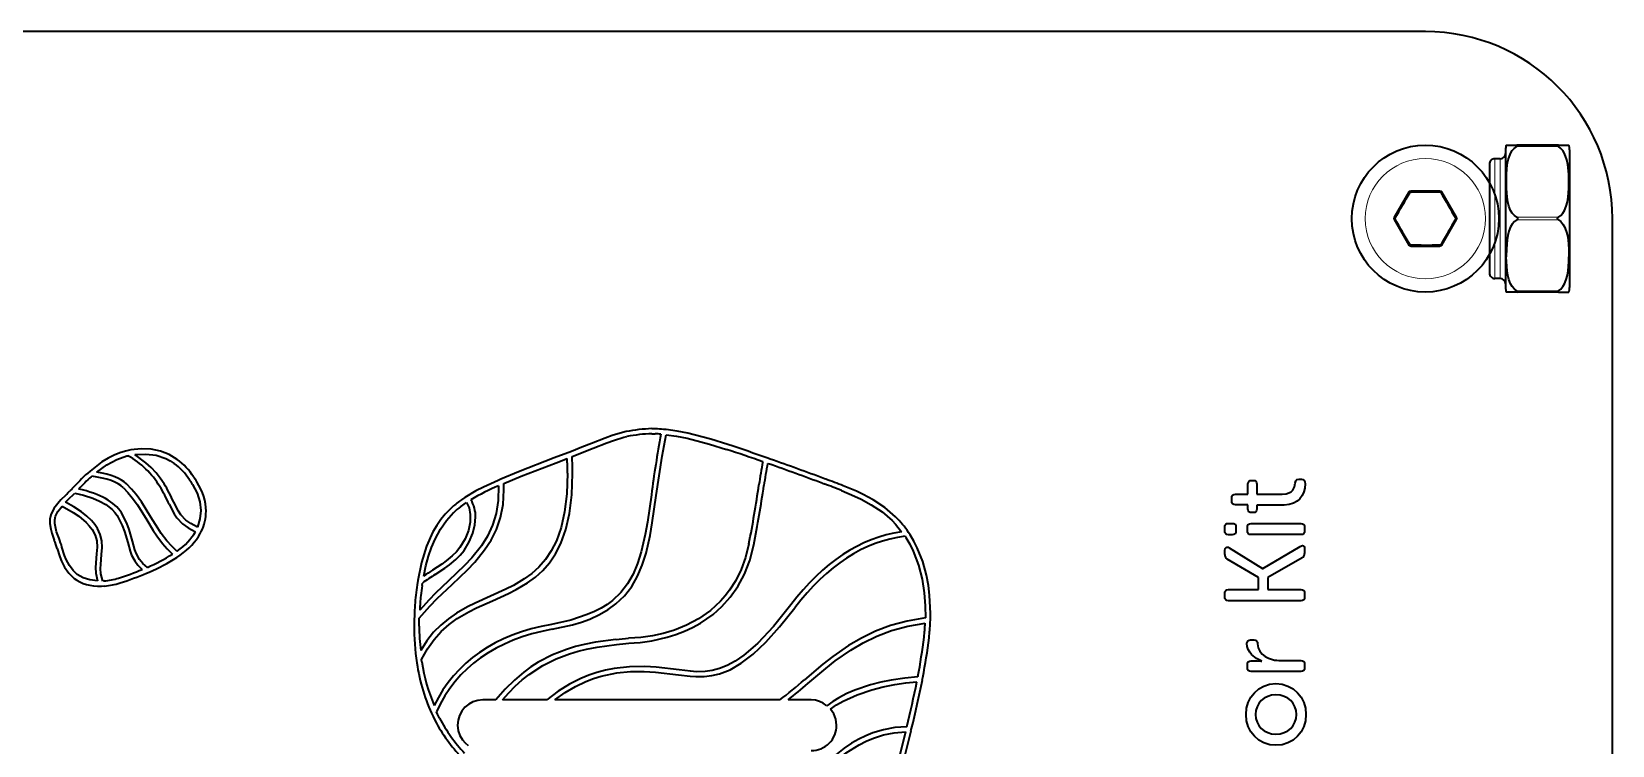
# Model space of a CAD drawing. Extents: x 327 to 941, y 153 to 765.
# Drawn here: x 570.3 to 629.5, y 428.8 to 455.5 of the extents above; entities that cross this region are included whole.
import ezdxf

# ---------------------------------------------------------------- set-up
doc = ezdxf.new("R2010")
doc.units = 0

msp = doc.modelspace()

# ---------------------------------------------------------------- linework, layer by layer
at = {"color": 7, "lineweight": 35}
for p, q in [((622.5, 455.5), (566.5, 455.5)), ((629.5, 392.5), (629.5, 448.5)), ((629.5, 392.5), (629.5, 448.5))]:
    msp.add_line(p, q, dxfattribs=at)
at = {"color": 7, "lineweight": 35, "ltscale": 0.097885}
for p, q in [((625.501, 451.075), (625.501, 447.16)), ((627.901, 451.075), (627.901, 447.16))]:
    msp.add_line(p, q, dxfattribs=at)
at = {"color": 7, "lineweight": 35, "ltscale": 0.009785}
for p, q in [((625.527, 451.25), (625.918, 451.25)), ((625.918, 445.75), (625.527, 445.75))]:
    msp.add_line(p, q, dxfattribs=at)
at = {"color": 7, "lineweight": 35, "ltscale": 0.039133}
for p, q in [((627.484, 451.25), (625.918, 451.25)), ((627.484, 445.75), (625.918, 445.75))]:
    msp.add_line(p, q, dxfattribs=at)
at = {"color": 7, "lineweight": 13, "ltscale": 0.039133}
for p, q in [((627.484, 451.2), (625.918, 451.2)), ((627.484, 448.55), (625.918, 448.55)), ((627.484, 448.45), (625.918, 448.45)), ((627.484, 445.8), (625.918, 445.8))]:
    msp.add_line(p, q, dxfattribs=at)
at = {"color": 7, "lineweight": 35, "ltscale": 0.009784}
for p, q in [((627.484, 451.25), (627.875, 451.25)), ((627.484, 445.75), (627.875, 445.75))]:
    msp.add_line(p, q, dxfattribs=at)
at = {"color": 7, "lineweight": 35, "ltscale": 0.026568}
msp.add_line((624.901, 450.541), (624.901, 449.479), dxfattribs=at)
at = {"color": 7, "lineweight": 13, "ltscale": 0.02917}
for p, q in [((625.101, 450.741), (625.101, 449.575)), ((625.301, 450.741), (625.301, 449.575))]:
    msp.add_line(p, q, dxfattribs=at)
at = {"color": 7, "lineweight": 35, "ltscale": 0.005}
for p, q in [((625.301, 450.741), (625.101, 450.741)), ((625.301, 446.259), (625.101, 446.259))]:
    msp.add_line(p, q, dxfattribs=at)
at = {"color": 7, "lineweight": 13, "ltscale": 0.027424}
for p, q in [((621.865, 449.5), (621.316, 448.55)), ((623.135, 447.5), (623.683, 448.45))]:
    msp.add_line(p, q, dxfattribs=at)
at = {"color": 7, "lineweight": 35, "ltscale": 0.027423}
for p, q in [((621.908, 449.475), (621.36, 448.525)), ((623.048, 449.5), (621.951, 449.5)), ((623.64, 448.525), (623.092, 449.475)), ((621.36, 448.475), (621.908, 447.525)), ((623.092, 447.525), (623.64, 448.475)), ((621.951, 447.5), (623.048, 447.5))]:
    msp.add_line(p, q, dxfattribs=at)
at = {"color": 7, "lineweight": 13, "ltscale": 0.001249}
for p, q in [((621.865, 449.5), (621.908, 449.475)), ((623.135, 449.5), (623.092, 449.475)), ((623.683, 448.55), (623.64, 448.525)), ((623.683, 448.45), (623.64, 448.475))]:
    msp.add_line(p, q, dxfattribs=at)
at = {"color": 7, "lineweight": 13, "ltscale": 0.000750764}
for p, q in [((621.969, 449.472), (621.939, 449.472)), ((623.031, 447.528), (623.061, 447.528))]:
    msp.add_line(p, q, dxfattribs=at)
at = {"color": 7, "lineweight": 13, "ltscale": 0.027423}
for p, q in [((623.048, 449.55), (621.951, 449.55)), ((623.683, 448.55), (623.135, 449.5)), ((621.951, 447.45), (623.048, 447.45))]:
    msp.add_line(p, q, dxfattribs=at)
at = {"color": 7, "lineweight": 13, "ltscale": 0.00125}
for p, q in [((621.951, 449.55), (621.951, 449.5)), ((623.048, 449.55), (623.048, 449.5)), ((621.865, 447.5), (621.908, 447.525)), ((621.951, 447.45), (621.951, 447.5)), ((623.048, 447.45), (623.048, 447.5)), ((623.135, 447.5), (623.092, 447.525))]:
    msp.add_line(p, q, dxfattribs=at)
at = {"color": 7, "lineweight": 35, "ltscale": 0.075504}
msp.add_line((624.901, 449.479), (624.901, 446.459), dxfattribs=at)
at = {"color": 7, "lineweight": 13, "ltscale": 0.0829}
for p, q in [((625.101, 449.575), (625.101, 446.259)), ((625.301, 449.575), (625.301, 446.259))]:
    msp.add_line(p, q, dxfattribs=at)
at = {"color": 7, "lineweight": 13, "ltscale": 0.001251}
for p, q in [((621.316, 448.55), (621.36, 448.525)), ((621.316, 448.45), (621.36, 448.475))]:
    msp.add_line(p, q, dxfattribs=at)
at = {"color": 7, "lineweight": 13, "ltscale": 0.027425}
msp.add_line((621.316, 448.45), (621.865, 447.5), dxfattribs=at)
at = {"color": 7, "lineweight": 35, "ltscale": 0.030886}
for p, q in [((625.501, 447.16), (625.501, 445.925)), ((627.901, 447.16), (627.901, 445.925))]:
    msp.add_line(p, q, dxfattribs=at)
at = {"color": 7, "lineweight": 35, "ltscale": 0.003326}
msp.add_line((592.583, 440.527), (592.453, 440.499), dxfattribs=at)
at = {"color": 7, "lineweight": 35, "ltscale": 0.003149}
msp.add_line((592.497, 440.317), (592.62, 440.342), dxfattribs=at)
at = {"color": 7, "lineweight": 35, "ltscale": 0.003255}
msp.add_line((593.681, 440.636), (593.551, 440.638), dxfattribs=at)
at = {"color": 7, "lineweight": 35, "ltscale": 0.002981}
msp.add_line((593.553, 440.45), (593.672, 440.447), dxfattribs=at)
at = {"color": 7, "lineweight": 35, "ltscale": 0.002339}
msp.add_line((594.085, 440.601), (593.992, 440.611), dxfattribs=at)
at = {"color": 7, "lineweight": 35, "ltscale": 0.001186}
msp.add_line((573.899, 439.81), (573.852, 439.799), dxfattribs=at)
at = {"color": 7, "lineweight": 35, "ltscale": 0.003793}
msp.add_line((574.047, 439.84), (573.899, 439.81), dxfattribs=at)
at = {"color": 7, "lineweight": 35, "ltscale": 0.001117}
msp.add_line((573.899, 439.617), (573.943, 439.627), dxfattribs=at)
at = {"color": 7, "lineweight": 35, "ltscale": 0.017185}
msp.add_line((590.539, 439.786), (589.897, 439.541), dxfattribs=at)
at = {"color": 7, "lineweight": 35, "ltscale": 0.010648}
msp.add_line((590.936, 439.941), (590.539, 439.786), dxfattribs=at)
at = {"color": 7, "lineweight": 35, "ltscale": 0.001056}
msp.add_line((590.567, 439.596), (590.606, 439.611), dxfattribs=at)
at = {"color": 7, "lineweight": 35, "ltscale": 0.010696}
msp.add_line((590.606, 439.611), (591.005, 439.766), dxfattribs=at)
at = {"color": 7, "lineweight": 35, "ltscale": 0.009515}
msp.add_line((591.289, 440.082), (590.936, 439.941), dxfattribs=at)
at = {"color": 7, "lineweight": 35, "ltscale": 0.009553}
msp.add_line((591.005, 439.766), (591.359, 439.908), dxfattribs=at)
at = {"color": 7, "lineweight": 35, "ltscale": 0.002925}
msp.add_line((572.524, 439.052), (572.437, 438.975), dxfattribs=at)
at = {"color": 7, "lineweight": 35, "ltscale": 0.011139}
msp.add_line((589.964, 439.365), (590.38, 439.524), dxfattribs=at)
at = {"color": 7, "lineweight": 35, "ltscale": 0.00090695}
msp.add_line((597.884, 439.335), (597.919, 439.323), dxfattribs=at)
at = {"color": 7, "lineweight": 35, "ltscale": 0.0023}
msp.add_line((597.981, 439.501), (597.894, 439.531), dxfattribs=at)
at = {"color": 7, "lineweight": 35, "ltscale": 0.000858895}
msp.add_line((572.562, 438.834), (572.587, 438.857), dxfattribs=at)
at = {"color": 7, "lineweight": 35, "ltscale": 0.002877}
msp.add_line((587.899, 438.746), (587.793, 438.7), dxfattribs=at)
at = {"color": 7, "lineweight": 35, "ltscale": 0.001412}
msp.add_line((599.948, 438.589), (600.001, 438.57), dxfattribs=at)
at = {"color": 7, "lineweight": 35, "ltscale": 0.001429}
msp.add_line((600.066, 438.746), (600.013, 438.766), dxfattribs=at)
at = {"color": 7, "lineweight": 35, "ltscale": 0.00931}
msp.add_line((615.86, 438.189), (615.86, 438.561), dxfattribs=at)
at = {"color": 7, "lineweight": 35, "ltscale": 0.001379}
for p, q in [((616, 438.701), (616.055, 438.701)), ((616.055, 437.495), (616, 437.495))]:
    msp.add_line(p, q, dxfattribs=at)
at = {"color": 7, "lineweight": 35, "ltscale": 0.009422}
msp.add_line((616.195, 438.566), (616.195, 438.189), dxfattribs=at)
at = {"color": 7, "lineweight": 35, "ltscale": 0.002222}
msp.add_line((617.77, 438.743), (617.859, 438.743), dxfattribs=at)
at = {"color": 7, "lineweight": 35, "ltscale": 0.002444}
msp.add_line((571.434, 437.973), (571.368, 437.901), dxfattribs=at)
at = {"color": 7, "lineweight": 35, "ltscale": 0.006409}
msp.add_line((571.616, 438.154), (571.434, 437.973), dxfattribs=at)
at = {"color": 7, "lineweight": 35, "ltscale": 0.004869}
msp.add_line((571.61, 437.881), (571.748, 438.019), dxfattribs=at)
at = {"color": 7, "lineweight": 35, "ltscale": 0.005658}
msp.add_line((571.748, 438.019), (571.908, 438.179), dxfattribs=at)
at = {"color": 7, "lineweight": 35, "ltscale": 0.002793}
msp.add_line((571.849, 438.39), (571.772, 438.309), dxfattribs=at)
at = {"color": 7, "lineweight": 35, "ltscale": 0.001503}
msp.add_line((571.908, 438.179), (571.949, 438.223), dxfattribs=at)
at = {"color": 7, "lineweight": 35, "ltscale": 0.002295}
msp.add_line((586.421, 437.976), (586.347, 437.921), dxfattribs=at)
at = {"color": 7, "lineweight": 35, "ltscale": 0.007067}
msp.add_line((586.392, 437.706), (586.617, 437.877), dxfattribs=at)
at = {"color": 7, "lineweight": 35, "ltscale": 0.000217459}
msp.add_line((586.426, 437.969), (586.421, 437.976), dxfattribs=at)
at = {"color": 7, "lineweight": 35, "ltscale": 0.003857}
msp.add_line((586.55, 438.062), (586.426, 437.969), dxfattribs=at)
at = {"color": 7, "lineweight": 35, "ltscale": 0.003075}
msp.add_line((615.251, 437.926), (615.251, 438.049), dxfattribs=at)
at = {"color": 7, "lineweight": 35, "ltscale": 0.011748}
for p, q in [((615.391, 438.189), (615.86, 438.189)), ((615.86, 437.787), (615.391, 437.787))]:
    msp.add_line(p, q, dxfattribs=at)
at = {"color": 7, "lineweight": 35, "ltscale": 0.023813}
msp.add_line((616.195, 438.189), (617.147, 438.189), dxfattribs=at)
at = {"color": 7, "lineweight": 35, "ltscale": 0.000240824}
msp.add_line((586.386, 437.714), (586.392, 437.706), dxfattribs=at)
at = {"color": 7, "lineweight": 35, "ltscale": 0.003815}
msp.add_line((615.86, 437.634), (615.86, 437.787), dxfattribs=at)
at = {"color": 7, "lineweight": 35, "ltscale": 0.003704}
msp.add_line((616.195, 437.778), (616.195, 437.63), dxfattribs=at)
at = {"color": 7, "lineweight": 35, "ltscale": 0.025407}
msp.add_line((617.211, 437.778), (616.195, 437.778), dxfattribs=at)
at = {"color": 7, "lineweight": 35, "ltscale": 0.00234}
msp.add_line((576.644, 436.708), (576.687, 436.792), dxfattribs=at)
at = {"color": 7, "lineweight": 35, "ltscale": 0.002727}
msp.add_line((603.216, 436.666), (603.154, 436.756), dxfattribs=at)
at = {"color": 7, "lineweight": 35, "ltscale": 0.0036}
for p, q in [((614.993, 436.809), (614.993, 436.953)), ((615.412, 436.953), (615.412, 436.809))]:
    msp.add_line(p, q, dxfattribs=at)
at = {"color": 7, "lineweight": 35, "ltscale": 0.003497}
for p, q in [((615.132, 437.092), (615.272, 437.092)), ((615.272, 436.669), (615.132, 436.669))]:
    msp.add_line(p, q, dxfattribs=at)
at = {"color": 7, "lineweight": 35, "ltscale": 0.003281}
for p, q in [((615.839, 436.813), (615.839, 436.944)), ((617.981, 436.944), (617.981, 436.813))]:
    msp.add_line(p, q, dxfattribs=at)
at = {"color": 7, "lineweight": 35, "ltscale": 0.046561}
for p, q in [((615.979, 437.084), (617.841, 437.084)), ((617.841, 436.673), (615.979, 436.673)), ((617.841, 431.547), (615.979, 431.547))]:
    msp.add_line(p, q, dxfattribs=at)
at = {"color": 7, "lineweight": 35, "ltscale": 0.006343}
msp.add_line((572.789, 436.2), (572.766, 435.948), dxfattribs=at)
at = {"color": 7, "lineweight": 35, "ltscale": 0.006344}
msp.add_line((572.953, 435.931), (572.976, 436.184), dxfattribs=at)
at = {"color": 7, "lineweight": 35, "ltscale": 0.000212071}
msp.add_line((575.785, 436.054), (575.778, 436.049), dxfattribs=at)
at = {"color": 7, "lineweight": 35, "ltscale": 0.001405}
msp.add_line((603.027, 436.609), (603.059, 436.563), dxfattribs=at)
at = {"color": 7, "lineweight": 35, "ltscale": 0.003919}
msp.add_line((614.993, 435.924), (614.993, 436.081), dxfattribs=at)
at = {"color": 7, "lineweight": 35, "ltscale": 0.036742}
msp.add_line((615.162, 436.178), (616.411, 435.403), dxfattribs=at)
at = {"color": 7, "lineweight": 35, "ltscale": 0.040618}
msp.add_line((616.419, 435.403), (617.816, 436.233), dxfattribs=at)
at = {"color": 7, "lineweight": 35, "ltscale": 0.004341}
msp.add_line((617.981, 436.14), (617.981, 435.966), dxfattribs=at)
at = {"color": 7, "lineweight": 35, "ltscale": 0.003586}
msp.add_line((575.775, 435.818), (575.893, 435.9), dxfattribs=at)
at = {"color": 7, "lineweight": 35, "ltscale": 3.02109e-05}
msp.add_line((575.893, 435.9), (575.894, 435.901), dxfattribs=at)
at = {"color": 7, "lineweight": 35, "ltscale": 0.033938}
msp.add_line((616.25, 435.061), (615.086, 435.759), dxfattribs=at)
at = {"color": 7, "lineweight": 35, "ltscale": 0.036841}
msp.add_line((617.884, 435.801), (616.61, 435.061), dxfattribs=at)
at = {"color": 7, "lineweight": 35, "ltscale": 0.001203}
msp.add_line((573.051, 434.937), (573.003, 434.934), dxfattribs=at)
at = {"color": 7, "lineweight": 35, "ltscale": 0.002708}
msp.add_line((574.641, 435.23), (574.741, 435.272), dxfattribs=at)
at = {"color": 7, "lineweight": 35, "ltscale": 0.004172}
msp.add_line((584.787, 434.955), (584.762, 434.79), dxfattribs=at)
at = {"color": 7, "lineweight": 35, "ltscale": 0.002439}
msp.add_line((584.948, 434.763), (584.963, 434.86), dxfattribs=at)
at = {"color": 7, "lineweight": 35, "ltscale": 0.011223}
for p, q in [((616.25, 434.612), (616.25, 435.061)), ((616.61, 435.061), (616.61, 434.612))]:
    msp.add_line(p, q, dxfattribs=at)
at = {"color": 7, "lineweight": 35, "ltscale": 0.000215149}
for p, q in [((616.411, 435.403), (616.419, 435.403)), ((616.385, 431.932), (616.385, 431.941))]:
    msp.add_line(p, q, dxfattribs=at)
at = {"color": 7, "lineweight": 35, "ltscale": 0.00289}
msp.add_line((572.949, 434.742), (573.064, 434.749), dxfattribs=at)
at = {"color": 7, "lineweight": 35, "ltscale": 0.003393}
for p, q in [((614.993, 434.336), (614.993, 434.472)), ((617.981, 434.472), (617.981, 434.336))]:
    msp.add_line(p, q, dxfattribs=at)
at = {"color": 7, "lineweight": 35, "ltscale": 0.02794}
msp.add_line((615.132, 434.612), (616.25, 434.612), dxfattribs=at)
at = {"color": 7, "lineweight": 35, "ltscale": 0.030791}
msp.add_line((616.61, 434.612), (617.841, 434.612), dxfattribs=at)
at = {"color": 7, "lineweight": 35, "ltscale": 0.006002}
msp.add_line((603.974, 433.48), (603.978, 433.72), dxfattribs=at)
at = {"color": 7, "lineweight": 35, "ltscale": 0.067731}
msp.add_line((617.841, 434.197), (615.132, 434.197), dxfattribs=at)
at = {"color": 7, "lineweight": 35, "ltscale": 0.004762}
msp.add_line((584.663, 433.658), (584.656, 433.467), dxfattribs=at)
at = {"color": 7, "lineweight": 35, "ltscale": 0.005433}
msp.add_line((584.842, 433.245), (584.844, 433.462), dxfattribs=at)
at = {"color": 7, "lineweight": 35, "ltscale": 0.001943}
msp.add_line((584.844, 433.462), (584.847, 433.54), dxfattribs=at)
at = {"color": 7, "lineweight": 35, "ltscale": 0.002317}
msp.add_line((603.971, 433.387), (603.974, 433.48), dxfattribs=at)
at = {"color": 7, "lineweight": 35, "ltscale": 0.002962}
msp.add_line((615.962, 432.732), (616.081, 432.732), dxfattribs=at)
at = {"color": 7, "lineweight": 35, "ltscale": 0.004231}
msp.add_line((584.728, 432.045), (584.752, 431.878), dxfattribs=at)
at = {"color": 7, "lineweight": 35, "ltscale": 0.002243}
msp.add_line((584.938, 431.906), (584.926, 431.994), dxfattribs=at)
at = {"color": 7, "lineweight": 35, "ltscale": 0.006133}
msp.add_line((615.979, 431.945), (616.224, 431.945), dxfattribs=at)
at = {"color": 7, "lineweight": 35, "ltscale": 0.01862}
msp.add_line((617.097, 431.958), (617.841, 431.958), dxfattribs=at)
at = {"color": 7, "lineweight": 35, "ltscale": 0.000117918}
msp.add_line((603.507, 431.36), (603.506, 431.355), dxfattribs=at)
at = {"color": 7, "lineweight": 35, "ltscale": 0.002426}
msp.add_line((603.673, 431.229), (603.692, 431.324), dxfattribs=at)
at = {"color": 7, "lineweight": 35, "ltscale": 0.002963}
msp.add_line((615.839, 431.687), (615.839, 431.805), dxfattribs=at)
at = {"color": 7, "lineweight": 35, "ltscale": 0.003282}
msp.add_line((617.981, 431.818), (617.981, 431.687), dxfattribs=at)
at = {"color": 7, "lineweight": 35, "ltscale": 0.01221}
msp.add_line((587.714, 430.486), (587.226, 430.486), dxfattribs=at)
at = {"color": 7, "lineweight": 35, "ltscale": 0.041702}
msp.add_line((589.624, 430.486), (587.956, 430.486), dxfattribs=at)
at = {"color": 7, "lineweight": 35, "ltscale": 0.210518}
msp.add_line((598.336, 430.486), (589.916, 430.486), dxfattribs=at)
at = {"color": 7, "lineweight": 35, "ltscale": 0.021587}
msp.add_line((599.516, 430.486), (598.652, 430.486), dxfattribs=at)
at = {"color": 7, "lineweight": 35, "ltscale": 0.004535}
msp.add_line((585.36, 429.87), (585.44, 429.707), dxfattribs=at)
at = {"color": 7, "lineweight": 35, "ltscale": 0.00243}
msp.add_line((585.529, 429.952), (585.494, 430.043), dxfattribs=at)
at = {"color": 7, "lineweight": 35, "ltscale": 0.004323}
msp.add_line((585.606, 429.797), (585.529, 429.952), dxfattribs=at)
at = {"color": 7, "lineweight": 35, "ltscale": 0.0286}
msp.add_line((603.047, 429.287), (602.769, 428.177), dxfattribs=at)
at = {"color": 7, "lineweight": 35, "ltscale": 0.002365}
msp.add_line((603.249, 429.322), (603.272, 429.414), dxfattribs=at)
at = {"color": 7, "lineweight": 35}
for points in [[(625.918, 448.55), (625.835, 448.611), (625.753, 448.704), (625.691, 448.809), (625.627, 448.967), (625.585, 449.13), (625.557, 449.298), (625.531, 449.633), (625.534, 450.165), (625.567, 450.52), (625.602, 450.697), (625.688, 450.935), (625.753, 451.046), (625.827, 451.131), (625.918, 451.2)], [(625.918, 451.25), (625.962, 451.243), (625.965, 451.234), (625.918, 451.2)], [(627.484, 451.25), (627.44, 451.243), (627.437, 451.234), (627.484, 451.2)], [(627.484, 448.55), (627.567, 448.611), (627.649, 448.704), (627.711, 448.809), (627.775, 448.967), (627.817, 449.13), (627.844, 449.298), (627.871, 449.633), (627.868, 450.165), (627.835, 450.52), (627.8, 450.697), (627.714, 450.935), (627.649, 451.046), (627.575, 451.131), (627.484, 451.2)], [(625.918, 448.45), (625.966, 448.502), (625.918, 448.55)], [(627.484, 448.45), (627.436, 448.502), (627.484, 448.55)], [(625.918, 448.45), (625.835, 448.389), (625.753, 448.296), (625.691, 448.191), (625.627, 448.033), (625.585, 447.87), (625.557, 447.702), (625.531, 447.367), (625.527, 447.069)], [(627.484, 448.45), (627.567, 448.389), (627.649, 448.296), (627.711, 448.191), (627.775, 448.033), (627.817, 447.87), (627.844, 447.702), (627.871, 447.367), (627.875, 447.069)], [(625.918, 445.8), (625.835, 445.861), (625.753, 445.954), (625.691, 446.059), (625.627, 446.217), (625.585, 446.38), (625.557, 446.548), (625.531, 446.883), (625.527, 447.069)], [(627.484, 445.8), (627.567, 445.861), (627.649, 445.954), (627.711, 446.059), (627.775, 446.217), (627.817, 446.38), (627.844, 446.548), (627.871, 446.883), (627.875, 447.069)], [(625.918, 445.75), (625.962, 445.757), (625.965, 445.766), (625.918, 445.8)], [(627.484, 445.75), (627.44, 445.757), (627.437, 445.766), (627.484, 445.8)], [(592.453, 440.499), (592.064, 440.38), (591.808, 440.287), (591.289, 440.082)], [(591.359, 439.908), (591.87, 440.11), (592.121, 440.201), (592.497, 440.317)], [(593.717, 438.141), (593.935, 439.604), (594.08, 440.412)], [(594.08, 440.412), (594.478, 440.355), (594.871, 440.278), (595.384, 440.151), (595.714, 440.058), (596.342, 439.862)], [(596.4, 440.04), (595.76, 440.241), (595.422, 440.336), (594.898, 440.465), (594.494, 440.544), (594.085, 440.601)], [(573.852, 439.799), (573.638, 439.734), (573.424, 439.648), (573.197, 439.533), (572.969, 439.393), (572.524, 439.052)], [(572.78, 439.015), (573.156, 439.285), (573.527, 439.486), (573.899, 439.617)], [(575.789, 439.489), (575.491, 439.67), (575.163, 439.797), (574.81, 439.868), (574.436, 439.883), (574.047, 439.84)], [(574.203, 439.667), (574.613, 439.688), (575.001, 439.64), (575.358, 439.524), (575.523, 439.439), (575.677, 439.338)], [(575.295, 438.573), (575.153, 438.785), (574.998, 438.981), (574.815, 439.179), (574.617, 439.361), (574.203, 439.667)], [(589.897, 439.541), (588.564, 439.023), (587.899, 438.746)], [(588.006, 438.586), (588.658, 438.857), (589.964, 439.365)], [(573.761, 438.439), (573.94, 438.251), (574.102, 438.055), (574.297, 437.783), (574.643, 437.225)], [(574.805, 437.322), (574.449, 437.894), (574.247, 438.174), (574.079, 438.378), (573.892, 438.574)], [(576.362, 438.554), (576.532, 438.224), (576.634, 437.897), (576.67, 437.574), (576.639, 437.257), (576.543, 436.951)], [(587.816, 438.504), (587.802, 437.954), (587.724, 437.462), (587.588, 437.02), (587.402, 436.62), (587.172, 436.253), (586.807, 435.799), (586.536, 435.512), (585.945, 434.945)], [(587.793, 438.7), (587.247, 438.451), (586.965, 438.307), (586.55, 438.062)], [(590.395, 438.976), (590.366, 438.196), (590.284, 437.521), (590.152, 436.939), (589.976, 436.443), (589.785, 436.065), (589.566, 435.739), (589.321, 435.46), (589.055, 435.219), (588.77, 435.011), (588.367, 434.773), (588.086, 434.632), (587.507, 434.37)], [(587.583, 434.198), (588.184, 434.47), (588.476, 434.616), (588.895, 434.863), (589.191, 435.079), (589.468, 435.328), (589.722, 435.617), (589.95, 435.954), (590.148, 436.346), (590.331, 436.86), (590.468, 437.461), (590.554, 438.16), (590.583, 438.966)], [(602.674, 437.335), (602.266, 437.682), (601.83, 437.971), (601.454, 438.174), (601.204, 438.294), (600.715, 438.501)], [(615.86, 438.561), (615.869, 438.622), (615.895, 438.666), (615.939, 438.692), (616, 438.701)], [(616.055, 438.701), (616.116, 438.693), (616.16, 438.667), (616.186, 438.625), (616.195, 438.566)], [(617.147, 438.189), (617.285, 438.2), (617.393, 438.231), (617.476, 438.278), (617.537, 438.335), (617.607, 438.466), (617.63, 438.595)], [(617.998, 438.574), (617.987, 438.417), (617.952, 438.269), (617.892, 438.135), (617.808, 438.017), (617.698, 437.919), (617.562, 437.844), (617.4, 437.795), (617.211, 437.778)], [(617.63, 438.595), (617.65, 438.684), (617.693, 438.73), (617.77, 438.743)], [(617.859, 438.743), (617.92, 438.733), (617.963, 438.701), (617.989, 438.648), (617.998, 438.574)], [(571.368, 437.901), (571.166, 437.646), (571.054, 437.415)], [(572.976, 436.184), (572.968, 436.438), (572.908, 436.675), (572.802, 436.896), (572.697, 437.05), (572.573, 437.196), (572.398, 437.364), (572.205, 437.519), (571.912, 437.713), (571.61, 437.881)], [(571.949, 438.223), (572.285, 438.146), (572.631, 438.036), (572.883, 437.929), (573.117, 437.798), (573.356, 437.611), (573.456, 437.502), (573.542, 437.383)], [(575.488, 437.807), (575.67, 437.454), (575.775, 437.298), (575.981, 437.082), (576.191, 436.929), (576.466, 436.78)], [(576.543, 436.951), (576.297, 437.084), (576.109, 437.218), (575.926, 437.41), (575.83, 437.552), (575.658, 437.888)], [(586.073, 434.807), (586.65, 435.36), (586.922, 435.645), (587.292, 436.098), (587.532, 436.467), (587.732, 436.869), (587.883, 437.312), (587.98, 437.803), (588.014, 438.35)], [(586.617, 437.877), (586.709, 437.671), (586.755, 437.421), (586.749, 437.137), (586.686, 436.831), (586.562, 436.512), (586.369, 436.192)], [(593.531, 438.167), (593.382, 437.139), (593.301, 436.673), (593.156, 436.03), (593.019, 435.593), (592.85, 435.193), (592.641, 434.829), (592.385, 434.502), (592.074, 434.21), (591.873, 434.061), (591.649, 433.923), (591.404, 433.795), (591.135, 433.678), (590.519, 433.475), (589.792, 433.313)], [(589.825, 433.128), (590.584, 433.298), (590.919, 433.4), (591.226, 433.513), (591.595, 433.682), (591.921, 433.87), (592.207, 434.078), (592.532, 434.387), (592.8, 434.731), (593.017, 435.111), (593.193, 435.526), (593.335, 435.978), (593.484, 436.635), (593.567, 437.109), (593.717, 438.141)], [(600.645, 438.325), (601.137, 438.117), (601.388, 437.997), (601.764, 437.791), (602.167, 437.522), (602.543, 437.2)], [(615.251, 438.049), (615.259, 438.11), (615.286, 438.154), (615.329, 438.18), (615.391, 438.189)], [(615.391, 437.787), (615.329, 437.795), (615.286, 437.822), (615.259, 437.865), (615.251, 437.926)], [(571.054, 437.415), (571.02, 437.251), (571.017, 437.088), (571.051, 436.872), (571.09, 436.731), (571.187, 436.461)], [(571.363, 436.527), (571.273, 436.776), (571.238, 436.901), (571.206, 437.086), (571.206, 437.223), (571.233, 437.358)], [(571.233, 437.358), (571.322, 437.536), (571.478, 437.738)], [(571.478, 437.738), (571.891, 437.504), (572.104, 437.357), (572.376, 437.125), (572.496, 436.996), (572.6, 436.859), (572.713, 436.654), (572.779, 436.434), (572.789, 436.2)], [(573.542, 437.383), (573.732, 437.019), (573.817, 436.793), (573.932, 436.38)], [(574.114, 436.424), (573.994, 436.858), (573.904, 437.096), (573.702, 437.482)], [(574.643, 437.225), (574.888, 436.827), (575.02, 436.63), (575.235, 436.343), (575.416, 436.137), (575.616, 435.943)], [(575.778, 436.049), (575.579, 436.236), (575.4, 436.434), (575.187, 436.716), (575.056, 436.913), (574.805, 437.322)], [(586, 437.629), (585.82, 437.44), (585.654, 437.235), (585.499, 437.012), (585.358, 436.771), (585.117, 436.238), (584.927, 435.634), (584.787, 434.955)], [(585.015, 435.121), (585.097, 435.503), (585.195, 435.861), (585.307, 436.191), (585.437, 436.497), (585.637, 436.871), (585.868, 437.203), (586.131, 437.494)], [(586.523, 436.082), (586.719, 436.404), (586.853, 436.723), (586.93, 437.033), (586.955, 437.326)], [(616, 437.495), (615.939, 437.503), (615.895, 437.529), (615.869, 437.573), (615.86, 437.634)], [(616.195, 437.63), (616.186, 437.571), (616.16, 437.528), (616.116, 437.503), (616.055, 437.495)], [(602.543, 437.2), (602.665, 437.069), (602.894, 436.776)], [(603.978, 433.72), (603.945, 434.403), (603.899, 434.771), (603.828, 435.15), (603.688, 435.662), (603.486, 436.172), (603.36, 436.422), (603.216, 436.666)], [(614.993, 436.953), (615.001, 437.014), (615.028, 437.058), (615.071, 437.084), (615.132, 437.092)], [(615.132, 436.669), (615.071, 436.678), (615.028, 436.704), (615.001, 436.748), (614.993, 436.809)], [(615.272, 437.092), (615.333, 437.084), (615.377, 437.058), (615.403, 437.014), (615.412, 436.953)], [(615.412, 436.809), (615.403, 436.748), (615.377, 436.704), (615.333, 436.678), (615.272, 436.669)], [(615.839, 436.944), (615.848, 437.005), (615.874, 437.049), (615.918, 437.075), (615.979, 437.084)], [(615.979, 436.673), (615.918, 436.682), (615.874, 436.708), (615.848, 436.752), (615.839, 436.813)], [(617.841, 437.084), (617.903, 437.075), (617.946, 437.049), (617.973, 437.005), (617.981, 436.944)], [(617.981, 436.813), (617.973, 436.752), (617.946, 436.708), (617.903, 436.682), (617.841, 436.673)], [(571.292, 436.154), (571.392, 435.838), (571.455, 435.679), (571.573, 435.448), (571.73, 435.227), (571.932, 435.035)], [(572.047, 435.183), (571.886, 435.335), (571.755, 435.511), (571.636, 435.735), (571.573, 435.891), (571.473, 436.205)], [(573.932, 436.38), (574.021, 436.058), (574.079, 435.906), (574.197, 435.685), (574.318, 435.525), (574.475, 435.369)], [(574.67, 435.447), (574.503, 435.593), (574.378, 435.744), (574.26, 435.954), (574.203, 436.103), (574.114, 436.424)], [(586.369, 436.192), (586.233, 436.024), (586.079, 435.872), (585.851, 435.685), (585.688, 435.568), (585.342, 435.341)], [(585.444, 435.183), (585.803, 435.419), (585.974, 435.542), (586.213, 435.739), (586.376, 435.902), (586.523, 436.082)], [(597.182, 436.328), (597.056, 435.821), (596.891, 435.365), (596.692, 434.957), (596.462, 434.595), (596.295, 434.378), (596.119, 434.179), (595.742, 433.833), (595.299, 433.522), (594.845, 433.281), (594.396, 433.1), (593.968, 432.972), (593.575, 432.886), (593.135, 432.824), (592.911, 432.807), (592.678, 432.801)], [(592.69, 432.613), (592.889, 432.62), (593.108, 432.638), (593.553, 432.701), (594.128, 432.834), (594.443, 432.934), (594.77, 433.06), (595.068, 433.198), (595.366, 433.362), (595.605, 433.515), (595.839, 433.688), (596.175, 433.984), (596.487, 434.33), (596.77, 434.73), (597.016, 435.188), (597.217, 435.707), (597.367, 436.291)], [(603.059, 436.563), (603.206, 436.311), (603.333, 436.055), (603.532, 435.53), (603.666, 435.004), (603.745, 434.49), (603.782, 434.002), (603.786, 433.554)], [(614.993, 436.081), (615.005, 436.151), (615.041, 436.193), (615.076, 436.203), (615.117, 436.199), (615.162, 436.178)], [(617.816, 436.233), (617.861, 436.256), (617.901, 436.262), (617.935, 436.252), (617.96, 436.228), (617.976, 436.19), (617.981, 436.14)], [(572.766, 435.948), (572.732, 435.439), (572.741, 435.233), (572.801, 434.946)], [(573.003, 434.934), (572.931, 435.207), (572.919, 435.405), (572.923, 435.555), (572.953, 435.931)], [(572.801, 434.946), (572.519, 434.979), (572.265, 435.056), (572.047, 435.183)], [(585.945, 434.945), (585.459, 434.478), (585.218, 434.232), (584.864, 433.841)], [(584.847, 433.54), (585.243, 433.995), (585.517, 434.277), (586.073, 434.807)], [(587.507, 434.37), (586.938, 434.112), (586.656, 433.971), (586.242, 433.733), (585.943, 433.526), (585.656, 433.289), (585.384, 433.015), (585.131, 432.699), (584.898, 432.335)], [(614.993, 434.472), (615.001, 434.533), (615.028, 434.577), (615.071, 434.603), (615.132, 434.612)], [(615.132, 434.197), (615.071, 434.206), (615.028, 434.232), (615.001, 434.275), (614.993, 434.336)], [(617.841, 434.612), (617.903, 434.603), (617.946, 434.577), (617.973, 434.533), (617.981, 434.472)], [(617.981, 434.336), (617.973, 434.275), (617.946, 434.232), (617.903, 434.206), (617.841, 434.197)], [(584.926, 431.994), (585.149, 432.401), (585.399, 432.751), (585.671, 433.051), (585.963, 433.308), (586.27, 433.53), (586.698, 433.782), (586.991, 433.93), (587.583, 434.198)], [(594.546, 431.424), (594.981, 431.372), (595.193, 431.359), (595.507, 431.363), (595.795, 431.396), (596.086, 431.464), (596.482, 431.617), (596.897, 431.855), (597.338, 432.192), (597.815, 432.641), (598.334, 433.216), (598.903, 433.931)], [(598.753, 434.044), (598.1, 433.234), (597.516, 432.614), (597.246, 432.368), (596.99, 432.16), (596.669, 431.939), (596.366, 431.774), (596.081, 431.658), (595.81, 431.585), (595.55, 431.548), (595.218, 431.54), (595.001, 431.555), (594.573, 431.611)], [(603.786, 433.554), (603.108, 433.438), (602.487, 433.269), (601.917, 433.054), (601.394, 432.801), (600.911, 432.518), (600.319, 432.107), (599.951, 431.82), (599.263, 431.241)], [(599.386, 431.099), (600.058, 431.664), (600.417, 431.944), (600.994, 432.346), (601.464, 432.623), (601.972, 432.87), (602.524, 433.081), (603.125, 433.248), (603.78, 433.362)], [(592.208, 432.743), (591.445, 432.642), (591.022, 432.562), (590.691, 432.48), (590.351, 432.377), (589.827, 432.171), (589.295, 431.892), (589.027, 431.721), (588.76, 431.527), (588.406, 431.229), (588.057, 430.884), (587.714, 430.486)], [(587.956, 430.486), (588.194, 430.755), (588.435, 430.998), (588.694, 431.231), (588.955, 431.438), (589.464, 431.771), (589.97, 432.027), (590.467, 432.216), (590.79, 432.311), (591.103, 432.387), (591.504, 432.461), (592.229, 432.556)], [(615.822, 432.597), (615.831, 432.656), (615.857, 432.699), (615.901, 432.724), (615.962, 432.732)], [(616.385, 431.941), (616.178, 432.036), (615.998, 432.182), (615.927, 432.271), (615.871, 432.37), (615.835, 432.479), (615.822, 432.597)], [(616.081, 432.732), (616.142, 432.723), (616.185, 432.694), (616.212, 432.647), (616.22, 432.579)], [(616.22, 432.579), (616.24, 432.434), (616.299, 432.307), (616.387, 432.2), (616.5, 432.112), (616.631, 432.044), (616.781, 431.996)], [(615.839, 431.805), (615.848, 431.866), (615.874, 431.91), (615.918, 431.936), (615.979, 431.945)], [(616.224, 431.945), (616.339, 431.937), (616.385, 431.932)], [(617.841, 431.958), (617.903, 431.949), (617.946, 431.923), (617.973, 431.879), (617.981, 431.818)], [(594.573, 431.611), (593.716, 431.71), (593.283, 431.734), (592.713, 431.726), (592.138, 431.664), (591.818, 431.602), (591.496, 431.517), (591.193, 431.415), (590.889, 431.289), (590.469, 431.075), (590.047, 430.809), (589.624, 430.486)], [(589.916, 430.486), (590.305, 430.763), (590.693, 430.992), (591.08, 431.175), (591.37, 431.286), (591.659, 431.375), (592.237, 431.494), (592.75, 431.543), (593.262, 431.547), (593.69, 431.524), (594.546, 431.424)], [(603.506, 431.355), (603.015, 431.304), (602.503, 431.225), (602.121, 431.146), (601.739, 431.048), (601.151, 430.851), (600.846, 430.719), (600.553, 430.569), (600.318, 430.426), (600.097, 430.269)], [(615.979, 431.547), (615.918, 431.556), (615.874, 431.582), (615.848, 431.626), (615.839, 431.687)], [(617.981, 431.687), (617.973, 431.626), (617.946, 431.582), (617.903, 431.556), (617.841, 431.547)], [(600.235, 430.138), (600.464, 430.297), (600.708, 430.44), (601.23, 430.681), (601.786, 430.867), (602.213, 430.975), (602.64, 431.058), (603.061, 431.12), (603.468, 431.163)], [(615.788, 429.938), (615.809, 430.172), (615.871, 430.389), (615.97, 430.585), (616.104, 430.755), (616.268, 430.896), (616.459, 431.003), (616.673, 431.071), (616.907, 431.094)], [(616.907, 431.094), (617.141, 431.071), (617.357, 431.003), (617.548, 430.896), (617.712, 430.755), (617.847, 430.585), (617.948, 430.389), (618.01, 430.172), (618.032, 429.938)], [(600.097, 430.269), (599.968, 430.358), (599.827, 430.427), (599.677, 430.47), (599.516, 430.486)], [(600.466, 429.536), (600.437, 429.759), (600.356, 429.96), (600.235, 430.138)], [(616.907, 430.675), (616.747, 430.66), (616.601, 430.618), (616.471, 430.549), (616.36, 430.459), (616.269, 430.349), (616.201, 430.224), (616.159, 430.086), (616.144, 429.938)], [(617.677, 429.938), (617.662, 430.086), (617.619, 430.224), (617.551, 430.349), (617.461, 430.459), (617.349, 430.549), (617.217, 430.618), (617.068, 430.66), (616.907, 430.675)], [(586.276, 429.536), (586.299, 429.334), (586.365, 429.149), (586.467, 428.985), (586.564, 428.877), (586.675, 428.783)], [(616.906, 428.787), (616.674, 428.81), (616.459, 428.878), (616.268, 428.984), (616.104, 429.123), (615.97, 429.292), (615.871, 429.487), (615.809, 429.704), (615.788, 429.938)], [(616.144, 429.938), (616.159, 429.79), (616.201, 429.652), (616.269, 429.528), (616.36, 429.42), (616.471, 429.33), (616.601, 429.261), (616.747, 429.216), (616.906, 429.201)], [(618.032, 429.938), (618.01, 429.704), (617.947, 429.487), (617.847, 429.292), (617.713, 429.123), (617.548, 428.984), (617.357, 428.878), (617.142, 428.81), (616.906, 428.787)], [(616.906, 429.201), (617.069, 429.216), (617.217, 429.261), (617.349, 429.33), (617.461, 429.42), (617.551, 429.528), (617.619, 429.652), (617.662, 429.79), (617.677, 429.938)], [(603.094, 429.479), (602.645, 429.449), (602.22, 429.371), (601.819, 429.25), (601.555, 429.144), (601.302, 429.022), (601.019, 428.86), (600.75, 428.681), (600.307, 428.329), (599.904, 427.944), (599.63, 427.648), (599.137, 427.05)], [(599.286, 426.935), (599.771, 427.523), (600.04, 427.813), (600.417, 428.172), (600.829, 428.502), (601.314, 428.81), (601.573, 428.941), (601.843, 429.054), (602.223, 429.174), (602.623, 429.253), (603.047, 429.287)]]:
    msp.add_lwpolyline(points, dxfattribs=at)
msp.add_circle((622.5, 448.5), 2.75, dxfattribs=at)
at = {"color": 7, "lineweight": 13}
msp.add_circle((622.5, 448.5), 2.25, dxfattribs=at)
at = {"color": 7, "lineweight": 35}
for centre, radius, start, end in [((622.5, 448.5), 7, 0, 90), ((625.301, 450.941), 0.2, 270, 0), ((626.102, 451.075), 0.601, 163.09473, 179.99558), ((627.3, 451.075), 0.601, 0.00441, 16.90527), ((625.101, 450.541), 0.2, 90, 180.00001), ((621.951, 449.45), 0.05, 90, 150), ((623.048, 449.45), 0.05, 30, 90), ((621.403, 448.5), 0.05, 150, 210), ((623.597, 448.5), 0.05, 330, 30), ((621.951, 447.55), 0.05, 210, 270), ((623.048, 447.55), 0.05, 270, 330), ((625.101, 446.459), 0.2, 179.99999, 270), ((625.301, 446.059), 0.2, 360, 90), ((626.102, 445.925), 0.601, 180.00442, 196.90527), ((627.3, 445.925), 0.601, 343.09473, 359.99559), ((593.827, 433.93), 6.714, 92.35441, 100.67119), ((593.808, 434.105), 6.35, 92.29818, 100.78285), ((634.21, 432.873), 41.021, 169.38287, 172.58456), ((593.343, 434.685), 5.772, 84.53869, 86.72622), ((593.34, 434.358), 6.287, 84.05168, 86.89668), ((572.356, 436.793), 3.248, 31.18743, 60.7396), ((576.638, 438.905), 13.946, 0.2519, 2.838), ((577.119, 381.232), 61.701, 70.51077, 71.84778), ((577.653, 382.653), 60.372, 70.41058, 71.90888), ((574.123, 437.316), 2.55, 33.63648, 52.44831), ((574.112, 437.307), 2.753, 33.73691, 52.45702), ((576.808, 438.886), 13.587, 0.37945, 2.6934), ((611.691, 436.603), 14.264, 168.70091, 172.21114), ((612.088, 436.525), 14.48, 168.80796, 172.12787), ((536.194, 265.73), 184.241, 69.75517, 70.42624), ((529.434, 247.037), 204.307, 69.7905, 70.39641), ((578.99, 431.807), 9.713, 132.43935, 137.33146), ((578.149, 432.698), 8.299, 132.31666, 136.80469), ((569.51, 435.077), 6.571, 24.54893, 31.14245), ((569.655, 435.15), 6.597, 24.52398, 31.26019), ((572.685, 436.285), 4.32, 31.68177, 34.46742), ((571.891, 435.768), 5.456, 31.92835, 34.22987), ((591.192, 430.563), 8.628, 113.03544, 120.77781), ((583.015, 438.312), 4.999, 0.43572, 3.14065), ((552.455, 445.07), 45.574, 348.94029, 351.75701), ((552.853, 445.008), 45.359, 348.92014, 351.76106), ((590.91, 413.585), 26.587, 68.52114, 70.00618), ((591.83, 415.923), 24.263, 68.5187, 70.15696), ((567.483, 442.445), 5.958, 313.91842, 316.03781), ((588.37, 435.163), 3.42, 126.25523, 133.86179), ((585.736, 437.344), 1.218, 359.13518, 31.2022), ((575.147, 437.557), 1.719, 333.58427, 359.82716), ((588.345, 435.182), 3.201, 127.72987, 133.76184), ((600.061, 434.681), 3.724, 33.85479, 45.44193), ((567.624, 435.056), 3.829, 16.65761, 21.52326), ((568.081, 435.213), 3.535, 16.28833, 21.81871), ((571.944, 441.8), 6.913, 293.21888, 302.08381), ((571.937, 441.849), 7.149, 293.09159, 302.47139), ((615.166, 435.912), 0.173, 176.01403, 242.34145), ((617.805, 435.96), 0.177, 296.60557, 2.16704), ((572.84, 437.387), 2.459, 274.91446, 287.82056), ((572.829, 437.454), 2.716, 274.95929, 287.56768), ((570.176, 445.705), 11.194, 287.7724, 292.58647), ((570.16, 445.891), 11.564, 287.55802, 292.79734), ((591.728, 425.283), 11.725, 122.40392, 125.23698), ((593.679, 422.627), 15.204, 123.25389, 124.73917), ((595.925, 433.249), 11.27, 174.08402, 177.92232), ((593.794, 433.484), 9.126, 171.76974, 174.17273), ((596.041, 433.347), 11.188, 174.64392, 177.46886), ((594.994, 433.333), 10.147, 171.89551, 174.01363), ((594.394, 433.244), 9.74, 178.68683, 187.06869), ((593.836, 433.361), 8.995, 180.73975, 186.54603), ((596.028, 433.712), 7.76, 353.50862, 357.41763), ((596.072, 433.723), 7.906, 353.38642, 357.5633), ((591.088, 443.801), 11.115, 275.78609, 278.22536), ((591.187, 442.897), 10.393, 275.75609, 278.31577), ((583.465, 435.268), 20.419, 348.96683, 353.15671), ((583.666, 435.236), 20.404, 348.94734, 353.17851), ((591.665, 432.947), 6.808, 188.79813, 203.09405), ((617.101, 433.314), 1.357, 256.35359, 269.80517), ((589.081, 442.76), 15.373, 307.01867, 311.47576), ((585.653, 446.772), 20.838, 308.59502, 311.22409), ((564.141, 439.008), 40.102, 346.2539, 348.71843), ((565.517, 438.72), 38.885, 346.15457, 348.89378), ((587.226, 429.536), 0.95, 89.99468, 179.99054), ((591.124, 432.739), 6.443, 208.07019, 223.20318), ((591.096, 432.731), 6.226, 208.11165, 222.94257), ((599.516, 429.536), 0.95, 269.99676, 0.01683), ((436.839, 470.224), 171.364, 345.78047, 346.19117)]:
    msp.add_arc(centre, radius, start, end, dxfattribs=at)
at = {"color": 7, "lineweight": 13}
for centre, radius, start, end in [((662.655, 425.317), 47.342, 149.32105, 150.67895), ((621.951, 449.45), 0.1, 90, 150), ((621.918, 449.444), 0.0333, 53.28105, 108.55879), ((622.501, 403.094), 46.38, 89.30843, 90.6574), ((623.048, 449.45), 0.1, 30, 90), ((623.027, 449.476), 0.0333, 353.28105, 48.55879), ((582.721, 425.534), 46.908, 29.31477, 30.68523), ((621.403, 448.5), 0.1, 150, 210), ((621.391, 448.469), 0.0333, 113.28105, 168.5588), ((662.188, 471.414), 46.803, 209.31324, 210.68676), ((582.811, 471.414), 46.804, 329.31324, 330.68675), ((623.608, 448.531), 0.0333, 293.28105, 348.5588), ((623.597, 448.5), 0.1, 330, 30), ((621.951, 447.55), 0.1, 210, 270), ((621.918, 447.556), 0.0333, 251.44126, 306.71894), ((622.499, 493.905), 46.38, 269.30843, 270.65742), ((621.973, 447.524), 0.0333, 173.28105, 228.55879), ((623.048, 447.55), 0.1, 270, 330), ((623.081, 447.556), 0.0333, 233.28106, 288.5588)]:
    msp.add_arc(centre, radius, start, end, dxfattribs=at)
for centre, major_axis, start_param, end_param in [((621.951, 449.45), (0, 0.05), 6.283185, 7.406149), ((623.048, 449.45), (0.0433, 0.025), 6.283185, 7.406149), ((621.403, 448.5), (-0.0433, 0.025), 0, 1.122964), ((623.597, 448.5), (0.0433, -0.025), 0, 1.122964)]:
    msp.add_ellipse(centre, major_axis=major_axis, ratio=0.27735, start_param=start_param, end_param=end_param, dxfattribs=at)
at = {"color": 7, "lineweight": 35}
for centre, major_axis, ratio, start_param, end_param in [((548.666, 430.161), (25.396, 8.148), 0.146613, 0.077825, 0.275447), ((569.263, 437.371), (4.638, 0.823), 0.283321, 0.200896, 0.722677), ((570.54, 438.207), (6.309, -0.89), 0.510583, 0.071879, 0.403214), ((546.494, 425.822), (27.296, 11.49), 0.200899, 0.032047, 0.279062), ((568.459, 439.031), (8.184, -1.79), 0.436447, 5.907087, 6.149362), ((562.951, 441.071), (13.852, -3.978), 0.355749, 6.007234, 6.202469), ((615.701, 376.862), (13.178, -59.847), 0.289284, 3.120358, 3.384005), ((614.841, 377.258), (12.209, -59.286), 0.284746, 3.118396, 3.386551), ((573.911, 437.186), (2.109, 2.035), 0.643228, 3.233984, 3.758898), ((645.967, 376.248), (59.709, -55.285), 0.248112, 2.956942, 3.216125), ((644.921, 378.365), (58.573, -52.995), 0.246809, 2.953553, 3.221154), ((591.613, 435.533), (-4.167, -7.885), 0.706128, 5.518834, 5.807698)]:
    msp.add_ellipse(centre, major_axis=major_axis, ratio=ratio, start_param=start_param, end_param=end_param, dxfattribs=at)

doc.saveas('drawing.dxf')
